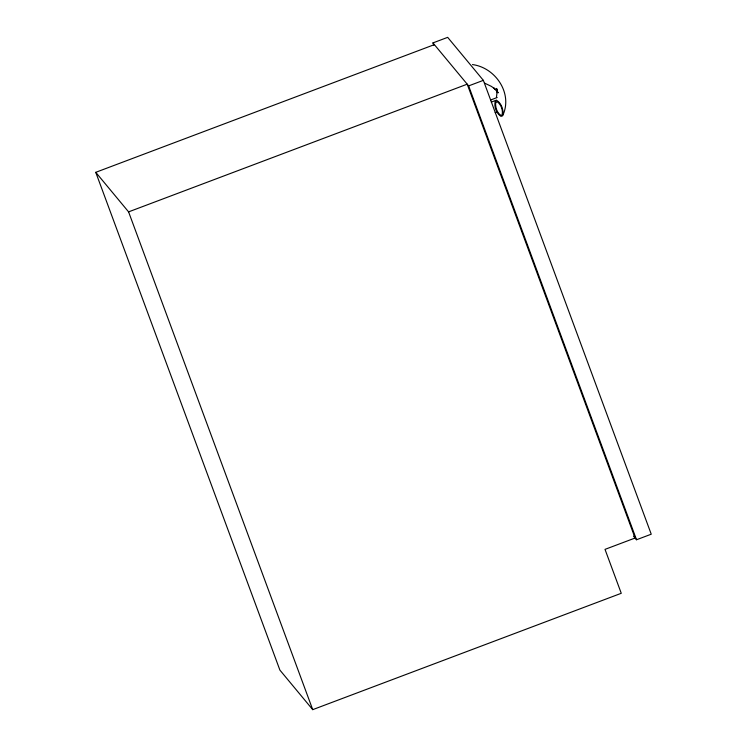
<?xml version="1.0" encoding="UTF-8"?>
<svg xmlns="http://www.w3.org/2000/svg" width="747" height="747" viewBox="0 0 747 747"><rect width="100%" height="100%" fill="white"/><g stroke="black" fill="none" stroke-linecap="round" stroke-linejoin="round"><path stroke-width="1.12" d="M503.011 114.795C503.431 109.604 501.47 103.366 496.895 100.509L495.326 101.06C493.72 106.41 496.344 113.329 500.994 116.392L502.572 115.841C513.217 93.833 495.728 67.66 472.468 64.569M496.456 97.512L497.194 90.49L497.315 92.311L496.615 88.463L497.679 92.591L496.223 89.033L498.1 92.843L493.982 88.043L495.074 89.061L491.339 86.363L484.71 83.188M433.764 45.091L432.952 42.906L447.677 37.35L483.356 80.349L651.244 534.198L636.519 539.754L633.549 536.169M95.756 172.324L128.587 211.877L467.211 84.178L635.09 538.027L605.014 549.372L621.261 593.295L312.722 709.65L279.892 670.096L95.756 172.324L434.38 44.624M432.952 42.906L468.64 85.896L483.356 80.349M490.872 99.902L497.175 97.521M491.311 102.078L496.559 100.098M495.196 112.601L497.297 111.807M468.64 85.896L636.519 539.754M128.587 211.877L312.722 709.65M495.634 102.825C495.308 107.381 497.007 112.825 500.938 115.43L502.049 115.038C503.319 110.36 501.06 104.403 497.091 101.629L495.634 102.825"/></g></svg>
